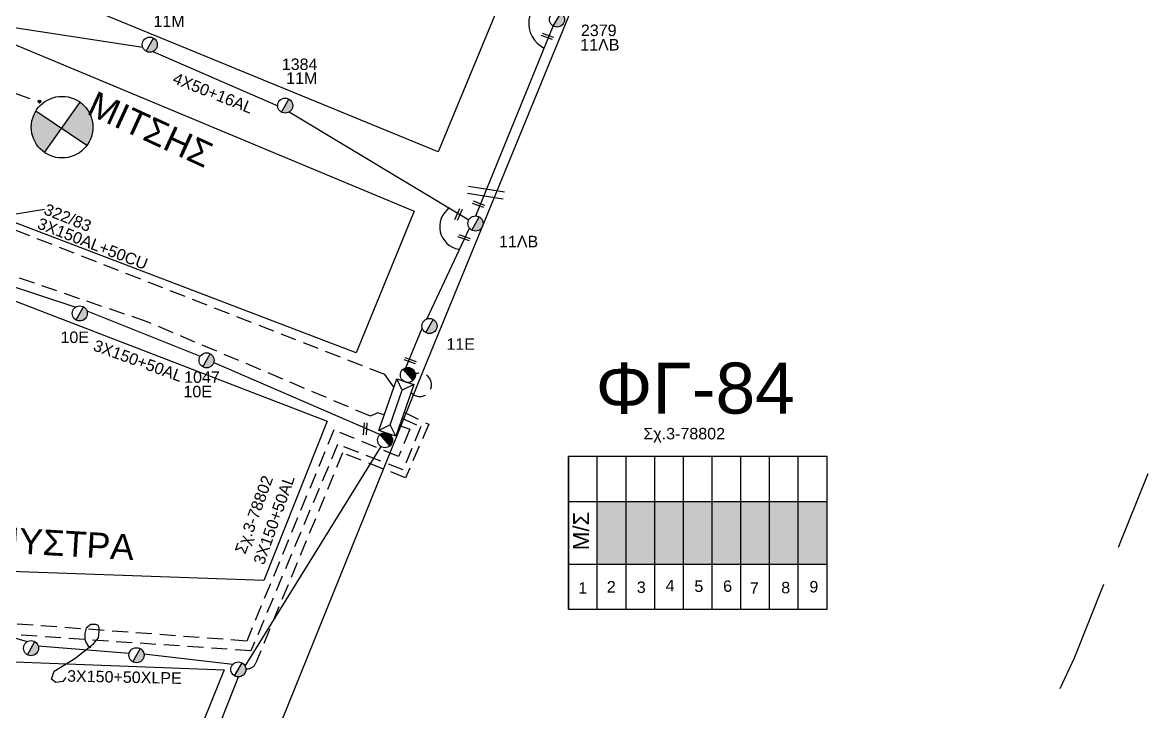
# Model space of a CAD drawing. Header units: millimetres. Extents: x 8791 to 11104, y 1833 to 2902.
# Drawn here: x 9140.8 to 9321.4, y 2631.5 to 2741.7 of the extents above; entities that cross this region are included whole.
import ezdxf
from ezdxf.enums import TextEntityAlignment as Align

# ---------------------------------------------------------------- set-up
doc = ezdxf.new("R2010")
doc.units = ezdxf.units.MM
doc.linetypes.add('DASHED', pattern=[19.05, 12.7, -6.35])
for name, color, linetype in [('Ασφαλειοκιβώτια Χ.Τ 9 αναχωρήσεων', 7, 'Continuous'), ('Γέφυρες Εναερίου Δικτύου', 7, 'Continuous'), ('Γυμνά εναέρια ΧΤ και ΦΟΠ (3Φ)   4x50+16AL', 7, 'Continuous'), ('Επιγραφές - Σχήματα', 7, 'Continuous'), ('Καλώδια ΧΤ   3x150+50AL', 7, 'DASHED'), ('Καλώδια ΧΤ   3x150+50AL XLPE', 7, 'DASHED'), ('Καλώδια ΧΤ   3x150AL+50CU', 7, 'DASHED'), ('Μηχανική τομή', 7, 'Continuous'), ('Στύλος ΦΜ', 7, 'Continuous'), ('Στύλος ΦΜ @ 1', 7, 'Continuous'), ('Συνδέσεις', 7, 'Continuous'), ('Τομή', 7, 'Continuous'), ('Υποσταθμός εναέριος 2 στύλων', 7, 'Continuous'), ('Υποσταθμός πόλεως', 7, 'Continuous'), ('Υπόβαθρο ΔΕΗ', 7, 'Continuous')]:
    doc.layers.add(name, color=color, linetype=linetype)
doc.styles.add('ar', font='ARIAL.TTF')
doc.styles.get("Standard").update_dxf_attribs({"font": 'ARIAL.TTF'})
doc.linetypes.add('SYN_LINE', pattern='A,0.5,-0.0001,["/\\/\\/\\/",Standard,S=0.1,R=0,X=0,Y=-0.05],-0.25', length=0.7501)
doc.dimstyles.new('ISO-25', dxfattribs={"dimtxt": 2.5, "dimasz": 2.5, "dimexe": 1.25, "dimexo": 0.625, "dimtad": 1, "dimtxsty": 'Standard', "dimcen": 2.5, "dimadec": 0, "dimazin": 0, "dimtfac": 1, "dimtmove": 0, "dimatfit": 3, "dimfxl": 1, "dimarcsym": 0})

# ---------------------------------------------------------------- blocks, each defined once
blk = doc.blocks.new('ΥΠΑΡΧΩΝ ΤΣΙΜΕΝΤΕΝΙΟΣ ΣΤΥΛΟΣ')
at = {"layer": 'Στύλος ΦΜ'}
blk.add_hatch(color=256, dxfattribs=at).paths.add_polyline_path([(-1.29, -2.28, 0.574793), (2.62, 0, 0.268822), (1.3, 2.27)])
blk.add_line((-1.29, -2.28), (1.3, 2.27), dxfattribs=at)
blk.add_circle((0, 0), 2.62, dxfattribs=at)
at = {"layer": 'Στύλος ΦΜ', "flags": 4}
for tag, p in [('ΑΡΙΘΜΟΣ', (-4.68, 8.05)), ('ΤΥΠΟΣ', (-4.91, 3.03))]:
    blk.add_attdef(tag, p, '', height=4, dxfattribs=at)
blk = doc.blocks.new('ΥΠΟΣΤΑΘΜΟΣ ΕΝΑΕΡΙΟΣ ΕΠΙ 2 ΣΤΥΛΩΝ')
at = {"layer": 'Υποσταθμός εναέριος 2 στύλων', "linetype": 'Continuous'}
for points in [[(-11.97, -2.11, 0.574793), (-8.45, -0.07, 0.268822), (-9.64, 1.98)], [(9.68, -2.15, 0.574793), (13.19, -0.1, 0.268822), (12.01, 1.95)]]:
    blk.add_hatch(color=256, dxfattribs=at).paths.add_polyline_path(points)
for p, q in [((-11.97, -2.11), (-9.64, 1.98)), ((9.68, -2.15), (12.01, 1.95))]:
    blk.add_line(p, q, dxfattribs=at)
for centre in [(-10.81, -0.07), (10.84, -0.1)]:
    blk.add_circle(centre, 2.36, dxfattribs=at)
at = {"layer": 'Υποσταθμός πόλεως', "linetype": 'Continuous', "ltscale": 40}
blk.add_lwpolyline([(-8.57, 2.82), (8.57, 2.82), (8.57, -2.82), (-8.57, -2.82)], close=True, dxfattribs=at)
for points in [[(-5.75, 0), (-8.57, 2.82)], [(-8.57, -2.82), (-5.75, 0)], [(-5.75, 0), (5.75, 0)], [(5.75, 0), (8.57, 2.82)], [(8.57, -2.82), (5.75, 0)]]:
    blk.add_lwpolyline(points, dxfattribs=at)
at = {"layer": 'Υποσταθμός εναέριος 2 στύλων', "ltscale": 40, "flags": 1}
for tag, p in [('ΜΕΤΑΣΧΗΜΑΤΙΣΜΟΣ', (14.09, 2.51)), ('ΙΣΧΥΣ', (14.07, -0.28)), ('ΑΡΙΘΜΟΣ', (14.19, -3))]:
    blk.add_attdef(tag, p, '', height=1.8, dxfattribs=at)
blk = doc.blocks.new('ΑΣΦΑΛΕΙΟΚΙΒΩΤΙΟ ΥΠΟΣΤΑΘΜΟΥ 9 ΑΝΑΧΩΡΗΣΕΩΝ')
at = {"layer": 'Ασφαλειοκιβώτια Χ.Τ 9 αναχωρήσεων', "ltscale": 40}
for p, q in [((-23.8, 40.36), (24.02, 40.36)), ((-9.72, 40.36), (-9.72, -40.64)), ((9.94, 40.36), (9.94, -40.64)), ((-23.8, 31.36), (24.02, 31.36)), ((-23.8, 22.36), (24.02, 22.36)), ((-23.8, 13.36), (24.02, 13.36)), ((-23.8, 4.36), (24.02, 4.36)), ((-23.8, -4.64), (24.02, -4.64)), ((-23.8, -13.64), (24.02, -13.64)), ((-23.8, -22.64), (24.02, -22.64)), ((-23.8, -31.64), (24.02, -31.64))]:
    blk.add_line(p, q, dxfattribs=at)
at = {"layer": 'Ασφαλειοκιβώτια Χ.Τ 9 αναχωρήσεων'}
blk.add_lwpolyline([(-23.8, -40.64), (24.02, -40.64), (24.02, 40.36), (-23.8, 40.36)], close=True, dxfattribs=at)
for s, rotation, p in [('1', 270, (-18.96, 37.31)), ('2', 270, (-18.6, 28.38)), ('3', 270, (-18.74, 18.97)), ('4', 270, (-18.26, 9.95)), ('5', 270, (-18.42, 0.93)), ('6', 274.9707, (-18.52, -8.21)), ('7', 270, (-19, -16.47)), ('8', 270, (-18.86, -26.29)), ('9', 266.863, (-18.5, -35))]:
    blk.add_text(s, height=3.6, rotation=rotation, dxfattribs=at).set_placement(p)
at = {"layer": 'Ασφαλειοκιβώτια Χ.Τ 9 αναχωρήσεων', "ltscale": 40}
for tag, height, p in [('ΟΝΟΜΑ', 5, (-0.16, 44.31)), ('ΚΕΙΜΕΝΟ 1', 2, (17.06, 35.59)), ('ΚΕΙΜΕΝΟ 2', 2, (17.06, 26.88)), ('ΚΕΙΜΕΝΟ 3', 2, (17.06, 17.69)), ('ΚΕΙΜΕΝΟ 4', 2, (17.06, 8.71)), ('ΚΕΙΜΕΝΟ 5', 2, (17.06, -0.13)), ('ΚΕΙΜΕΝΟ 6', 2, (17.06, -9.05)), ('ΚΕΙΜΕΝΟ 7', 2, (17.06, -18.13)), ('ΚΕΙΜΕΝΟ 8', 2, (17.06, -26.85)), ('ΚΕΙΜΕΝΟ 9', 2, (17.06, -35.99)), ('ΣΧ', 2, (-0.1, -42.64))]:
    blk.add_attdef(tag, text='', height=height, dxfattribs=at).set_placement(p, align=Align.MIDDLE_CENTER)
blk = doc.blocks.new('_ΣΥΝΔΕΣΗ')
at = {"layer": 'Συνδέσεις', "linetype": 'SYN_LINE', "ltscale": 40}
blk.add_hatch(color=256, dxfattribs=at).paths.add_polyline_path([(0.5, -0.01, 1), (-0.5, -0.01, 1)])
at = {"layer": 'Συνδέσεις'}
blk.add_circle((0, -0.01), 0.5, dxfattribs=at)
blk = doc.blocks.new('ΜΗΧΑΝΙΚΗ ΤΟΜΗ')
at = {"layer": 'Μηχανική τομή', "ltscale": 40}
for p, q in [((-1.89, 0.78), (1.89, 0.78)), ((1.89, 0), (-1.89, 0))]:
    blk.add_line(p, q, dxfattribs=at)
blk = doc.blocks.new('ΤΟΜΗ')
at = {"layer": 'Τομή', "ltscale": 40}
for p, q in [((-5.68, 0), (5.68, 0)), ((5.68, -2.33), (-5.68, -2.33))]:
    blk.add_line(p, q, dxfattribs=at)

msp = doc.modelspace()

# ---------------------------------------------------------------- hatches: boundary and pattern name
at = {"layer": 'Ασφαλειοκιβώτια Χ.Τ 9 αναχωρήσεων', "ltscale": 20}
for color, points in [(1, [(9232.7, 2665.08), (9232.7, 2655.05), (9237.3, 2655.05), (9237.3, 2665.08)]), (62, [(9237.3, 2665.08), (9237.3, 2655.05), (9241.89, 2655.05), (9241.89, 2665.08)]), (27, [(9241.89, 2665.08), (9241.89, 2655.05), (9246.49, 2655.05), (9246.49, 2665.08)]), (5, [(9246.49, 2665.08), (9246.49, 2655.05), (9251.08, 2655.05), (9251.08, 2665.08)]), (6, [(9251.08, 2665.08), (9251.08, 2655.05), (9255.67, 2655.05), (9255.67, 2665.08)]), (173, [(9255.67, 2665.08), (9255.67, 2655.05), (9260.27, 2655.05), (9260.27, 2665.08)]), (133, [(9260.27, 2665.08), (9260.27, 2655.05), (9264.86, 2655.05), (9264.86, 2665.08)]), (85, [(9264.86, 2665.08), (9264.86, 2655.05), (9269.46, 2655.05), (9269.46, 2665.08)])]:
    msp.add_hatch(color=color, dxfattribs=at).paths.add_polyline_path(points)
at = {"layer": 'Επιγραφές - Σχήματα'}
h = msp.add_hatch(color=1, dxfattribs=at)
h.paths.add_polyline_path([(9149.98, 2728.96), (9147.02, 2724.81), (9151.06, 2722.08, 0.158648), (9152.01, 2724.98, 0.239646)])
h.paths.add_polyline_path([(9147.02, 2724.81), (9142.9, 2727.59, 0.140748), (9142.15, 2724.98, 0.245453), (9144.26, 2720.93)])

# ---------------------------------------------------------------- linework, layer by layer
at = {"layer": 'Γέφυρες Εναερίου Δικτύου', "color": 1, "linetype": 'DASHED'}
msp.add_lwpolyline([(9458.36, 1857.05), (9432.31, 1920.75), (9365.58, 2075.63), (9325.2, 2244.73), (9298.03, 2437.76), (9298.68, 2617.88), (9309.06, 2640.05), (9358.3, 2763.68), (9403.29, 2881.65)], dxfattribs=at)
at = {"layer": 'Γυμνά εναέρια ΧΤ και ΦΟΠ (3Φ)   4x50+16AL', "color": 1}
for points in [[(9137.69, 2741.19), (9159.98, 2737.78)], [(9161.62, 2737.1), (9181.57, 2728.37)], [(9183.42, 2727.41), (9212.17, 2710.16)], [(9205.43, 2694.28), (9212.27, 2708.84)], [(9202.08, 2686.49), (9204.71, 2692.8)]]:
    msp.add_lwpolyline(points, dxfattribs=at)
at = {"layer": 'Γυμνά εναέρια ΧΤ και ΦΟΠ (3Φ)   4x50+16AL', "color": 27}
msp.add_lwpolyline([(9213.28, 2710.77), (9225.66, 2741.15)], dxfattribs=at)
at = {"layer": 'Γυμνά εναέρια ΧΤ και ΦΟΠ (3Φ)   4x50+16AL', "color": 133}
for points in [[(9120.96, 2705.52), (9149.26, 2696.19)], [(9151.04, 2695.59), (9169.19, 2688.35)], [(9171.33, 2687.3), (9197.96, 2675.81)]]:
    msp.add_lwpolyline(points, dxfattribs=at)
at = {"layer": 'Γυμνά εναέρια ΧΤ και ΦΟΠ (3Φ)   4x50+16AL', "color": 85}
for points in [[(9176.36, 2638.74), (9198.13, 2673.87)], [(9163.09, 2606.16), (9175.32, 2637.01)]]:
    msp.add_lwpolyline(points, dxfattribs=at)
at = {"layer": 'Γυμνά εναέρια ΧΤ και ΦΟΠ (3Φ)   4x50+16AL', "color": 6}
for points in [[(9114.02, 2650.52), (9141.51, 2642.65)], [(9143.25, 2642), (9157.83, 2640.83)], [(9160.16, 2640.71), (9174.42, 2639.05)]]:
    msp.add_lwpolyline(points, dxfattribs=at)
at = {"layer": 'Γυμνά εναέρια ΧΤ και ΦΟΠ (3Φ)   4x50+16AL', "color": 1, "linetype": 'DASHED', "ltscale": 0.2}
msp.add_arc((9204.31, 2683.75), 1.87, 220.8509, 112.3482, dxfattribs=at)
at = {"layer": 'Επιγραφές - Σχήματα', "color": 1}
for points in [[(9144.26, 2720.93), (9149.98, 2728.96)], [(9142.9, 2727.59), (9151.06, 2722.08)]]:
    msp.add_lwpolyline(points, dxfattribs=at)
at = {"layer": 'Επιγραφές - Σχήματα', "ltscale": 20}
msp.add_lwpolyline([(9147.7, 2636.91), (9147.18, 2636.26), (9146.08, 2636.13), (9145.37, 2636.65), (9145.82, 2637.94), (9149.12, 2639.95), (9152.1, 2642.28), (9152.88, 2643.25), (9153.01, 2644.28), (9153.01, 2644.8), (9152.88, 2645.25), (9152.49, 2645.38), (9151.65, 2645.38), (9150.94, 2644.8), (9150.74, 2643.96), (9150.74, 2642.99), (9150.94, 2642.47), (9151.2, 2642.02), (9151.65, 2641.69)], dxfattribs=at)
at = {"layer": 'Επιγραφές - Σχήματα', "color": 1}
msp.add_circle((9147.08, 2724.98), 4.93, dxfattribs=at)
at = {"layer": 'Καλώδια ΧΤ   3x150+50AL', "color": 62, "ltscale": 0.2}
msp.add_lwpolyline([(9198.6, 2678.94), (9197.56, 2679.26), (9196.41, 2678.73), (9160.67, 2693.84), (9120.06, 2707.72), (9119.48, 2709.4), (9130.78, 2731.49), (9130.6, 2733.05), (9132.12, 2735.77), (9133.68, 2735.86), (9135.38, 2738.84), (9127.33, 2742.45, -0.293823), (9126.4, 2743.87, -2.382889)], format="xyb", dxfattribs=at)
msp.add_lwpolyline([(9133.68, 2735.86), (9132.34, 2732.94), (9143.47, 2729.06)], dxfattribs=at)
at = {"layer": 'Καλώδια ΧΤ   3x150+50AL', "color": 5, "ltscale": 0.2}
msp.add_lwpolyline([(9201.45, 2678.39), (9204.47, 2677.07), (9201.64, 2670.14), (9191.16, 2674.21), (9177.29, 2641.18), (9121.25, 2645), (9120.63, 2651.27), (9114.38, 2651.24)], dxfattribs=at)
at = {"layer": 'Καλώδια ΧΤ   3x150+50AL', "color": 6, "ltscale": 0.2}
msp.add_lwpolyline([(9201.79, 2679.36), (9205.73, 2677.43), (9202.04, 2668.88), (9191.96, 2672.85), (9178.08, 2639.26, -0.329525), (9176.48, 2638.3, -6.583837)], format="xyb", dxfattribs=at)
at = {"layer": 'Καλώδια ΧΤ   3x150+50AL', "color": 27, "ltscale": 0.2}
msp.add_lwpolyline([(9201.05, 2677.24), (9202.73, 2676.64), (9200.91, 2672.28), (9190.56, 2676.54), (9176.63, 2642.75), (9122.81, 2646.74), (9122.81, 2652.97), (9090.42, 2654.3), (9076.8, 2659.99), (9074.52, 2658.77), (9071.74, 2659.83)], dxfattribs=at)
at = {"layer": 'Καλώδια ΧΤ   3x150AL+50CU', "color": 173, "ltscale": 0.2}
msp.add_lwpolyline([(9200.15, 2683.38), (9198.69, 2685.4), (9113.17, 2718.84, -0.604462), (9112.88, 2721.47), (9118.39, 2731.43), (9120.61, 2735.67)], format="xyb", dxfattribs=at)
at = {"layer": 'Καλώδια ΧΤ   3x150AL+50CU', "color": 0, "linetype": 'Continuous', "ltscale": 0.2}
for centre, radius, start, end in [((9226.17, 2741.63), 4.45, 102.8682, 243.9081), ((9211.14, 2709.06), 3.65, 125.0233, 261.1285)]:
    msp.add_arc(centre, radius, start, end, dxfattribs=at)
at = {"layer": 'Υπόβαθρο ΔΕΗ'}
for points in [[(9077.3, 2348.76), (9052.95, 2293.05), (9045.61, 2289.44), (9040.98, 2290.83), (9064.05, 2345.72), (9121.74, 2483.07), (9147.92, 2546.6), (9182.28, 2630.14), (9204.78, 2685.81), (9239.45, 2770.36), (9275.14, 2857.83), (9284.65, 2881.57)], [(9122.65, 2640.05), (9172.99, 2638.14), (9153.23, 2589.17), (9139.66, 2556.72), (9119.32, 2506.99), (9098.39, 2456.19), (9092.36, 2440.79), (9051.16, 2489.69), (9090.63, 2522.29), (9119.32, 2506.99)]]:
    msp.add_lwpolyline(points, dxfattribs=at)
for points in [[(9154.01, 2773.77), (9217.43, 2745.66), (9207.23, 2721.05), (9141.2, 2748.17)], [(9136.63, 2739.37), (9203.43, 2711.54), (9194.11, 2688.88), (9124.21, 2715.55)]]:
    msp.add_lwpolyline(points, close=True, dxfattribs=at)
msp.add_lwpolyline([(9122.24, 2654.47), (9119.96, 2701.94, -0.459402), (9122.84, 2703.6), (9189.46, 2677.94), (9179.35, 2652.44)], format="xyb", close=True, dxfattribs=at)

# ---------------------------------------------------------------- block references
at = {"layer": 'Ασφαλειοκιβώτια Χ.Τ 9 αναχωρήσεων', "xscale": 0.5104822389464277, "yscale": 0.5104822389464277, "zscale": 0.5104822389464277, "rotation": 90}
msp.add_blockref('ΑΣΦΑΛΕΙΟΚΙΒΩΤΙΟ ΥΠΟΣΤΑΘΜΟΥ 9 ΑΝΑΧΩΡΗΣΕΩΝ', (9248.71, 2660.01), dxfattribs=at)
at = {"layer": 'Μηχανική τομή'}
for p, xscale, yscale, zscale, rotation in [((9224.78, 2739.7), 0.5104822389465117, 0.5104822389465117, 0.5104822389465117, 160.1680986186959), ((9213.77, 2712.84), 0.5104822389465117, 0.5104822389465117, 0.5104822389465117, 160.1680986186959), ((9210.32, 2711.08), 0.510482238946582, 0.510482238946582, 0.510482238946582, 246.3533395885863), ((9211.46, 2707.49), 0.5104822389465117, 0.5104822389465117, 0.5104822389465117, 160.1680986186959), ((9202.84, 2687.8), 0.5104822389465117, 0.5104822389465117, 0.5104822389465117, 160.1680986186959), ((9195.37, 2676.72), 0.510482238946535, 0.510482238946535, 0.510482238946535, 265.9730876037964)]:
    msp.add_blockref('ΜΗΧΑΝΙΚΗ ΤΟΜΗ', p, dxfattribs=dict(at, xscale=xscale, yscale=yscale, zscale=zscale, rotation=rotation))
at = {"layer": 'Στύλος ΦΜ @ 1', "ltscale": 40}
ref = msp.add_blockref('ΥΠΑΡΧΩΝ ΤΣΙΜΕΝΤΕΝΙΟΣ ΣΤΥΛΟΣ', (9161.11, 2738.19), dxfattribs=dict(at, xscale=0.4594340150515993, yscale=0.4594340150515993, zscale=0.4594340150515993))
ref.add_attrib('ΤΥΠΟΣ', '11M', (9161.69, 2741.01), dxfattribs={"layer": 'Στύλος ΦΜ', "height": 1.838, "flags": 4})
ref.add_attrib('ΑΡΙΘΜΟΣ', '1383', (9161.57, 2743.11), dxfattribs={"layer": 'Στύλος ΦΜ', "height": 1.838, "flags": 4})
ref = msp.add_blockref('ΥΠΑΡΧΩΝ ΤΣΙΜΕΝΤΕΝΙΟΣ ΣΤΥΛΟΣ', (9226.26, 2742.2), dxfattribs=dict(at, xscale=0.4594340150515993, yscale=0.4594340150515993, zscale=0.4594340150515993))
ref.add_attrib('ΤΥΠΟΣ', '11ΛB', (9229.97, 2737.25), dxfattribs={"layer": 'Στύλος ΦΜ', "height": 1.838, "flags": 4})
ref.add_attrib('ΑΡΙΘΜΟΣ', '2379', (9230.08, 2739.56), dxfattribs={"layer": 'Στύλος ΦΜ', "height": 1.838, "flags": 4})
ref = msp.add_blockref('ΥΠΑΡΧΩΝ ΤΣΙΜΕΝΤΕΝΙΟΣ ΣΤΥΛΟΣ', (9182.77, 2728.43), dxfattribs=dict(at, xscale=0.4594340150515993, yscale=0.4594340150515993, zscale=0.4594340150515993))
ref.add_attrib('ΤΥΠΟΣ', '11M', (9182.92, 2731.91), dxfattribs={"layer": 'Στύλος ΦΜ', "height": 1.838, "flags": 4})
ref.add_attrib('ΑΡΙΘΜΟΣ', '1384', (9182.22, 2734.13), dxfattribs={"layer": 'Στύλος ΦΜ', "height": 1.838, "flags": 4})
ref = msp.add_blockref('ΥΠΑΡΧΩΝ ΤΣΙΜΕΝΤΕΝΙΟΣ ΣΤΥΛΟΣ', (9213.22, 2709.57), dxfattribs=dict(at, xscale=0.4594340150515993, yscale=0.4594340150515993, zscale=0.4594340150515993))
ref.add_attrib('ΤΥΠΟΣ', '11ΛB', (9216.97, 2705.76), dxfattribs={"layer": 'Στύλος ΦΜ', "height": 1.838, "flags": 4})
ref = msp.add_blockref('ΥΠΑΡΧΩΝ ΤΣΙΜΕΝΤΕΝΙΟΣ ΣΤΥΛΟΣ', (9149.91, 2695.18), dxfattribs=dict(at, xscale=0.4594340150515993, yscale=0.4594340150515993, zscale=0.4594340150515993))
ref.add_attrib('ΤΥΠΟΣ', '10E', (9146.82, 2690.44), dxfattribs={"layer": 'Στύλος ΦΜ', "height": 1.838, "flags": 4})
ref = msp.add_blockref('ΥΠΑΡΧΩΝ ΤΣΙΜΕΝΤΕΝΙΟΣ ΣΤΥΛΟΣ', (9205.86, 2693.16), dxfattribs=dict(at, xscale=0.4594340150515993, yscale=0.4594340150515993, zscale=0.4594340150515993))
ref.add_attrib('ΤΥΠΟΣ', '11E', (9208.56, 2689.36), dxfattribs={"layer": 'Στύλος ΦΜ', "height": 1.838, "flags": 4})
ref = msp.add_blockref('ΥΠΑΡΧΩΝ ΤΣΙΜΕΝΤΕΝΙΟΣ ΣΤΥΛΟΣ', (9170.19, 2687.67), dxfattribs=dict(at, xscale=0.4594340150515993, yscale=0.4594340150515993, zscale=0.4594340150515993))
ref.add_attrib('ΤΥΠΟΣ', '10E', (9166.49, 2681.76), dxfattribs={"layer": 'Στύλος ΦΜ', "height": 1.838, "flags": 4})
ref.add_attrib('ΑΡΙΘΜΟΣ', '1047', (9166.6, 2684.07), dxfattribs={"layer": 'Στύλος ΦΜ', "height": 1.838, "flags": 4})
at = {"layer": 'Στύλος ΦΜ @ 1', "ltscale": 40, "xscale": 0.4594340150515993, "yscale": 0.4594340150515993, "zscale": 0.4594340150515993}
for p in [(9142.11, 2641.61), (9158.98, 2640.48), (9175.28, 2638.21)]:
    msp.add_blockref('ΥΠΑΡΧΩΝ ΤΣΙΜΕΝΤΕΝΙΟΣ ΣΤΥΛΟΣ', p, dxfattribs=at)
at = {"layer": 'Συνδέσεις', "xscale": 0.4594340150518314, "yscale": 0.4594340150518314, "zscale": 0.4594340150518314}
msp.add_blockref('_ΣΥΝΔΕΣΗ', (9143.47, 2729.07), dxfattribs=at)
at = {"layer": 'Τομή', "xscale": 0.5104822389466455, "yscale": 0.5104822389466455, "zscale": 0.5104822389466455, "rotation": 170.8196684502147}
msp.add_blockref('ΤΟΜΗ', (9214.78, 2713.91), dxfattribs=at)
at = {"layer": 'Υποσταθμός εναέριος 2 στύλων', "xscale": 0.5104822389464457, "yscale": 0.5104822389464457, "zscale": 0.5104822389464457, "rotation": 70.77915152640833}
msp.add_blockref('ΥΠΟΣΤΑΘΜΟΣ ΕΝΑΕΡΙΟΣ ΕΠΙ 2 ΣΤΥΛΩΝ', (9200.53, 2680.12), dxfattribs=at)

# ---------------------------------------------------------------- texts
at = {"layer": 'Γυμνά εναέρια ΧΤ και ΦΟΠ (3Φ)   4x50+16AL', "ltscale": 0.2}
msp.add_text('4X50+16AL', height=1.838, rotation=338.3769, dxfattribs=at).set_placement((9171.23, 2730.45), align=Align.MIDDLE)
at = {"layer": 'Επιγραφές - Σχήματα', "ltscale": 20, "attachment_point": 1, "style": 'ar'}
for s, insert, char_height, width, rotation in [('ΜΙΤΣΗΣ', (9152.53, 2730.89), 4.084, 40.3352, 335.3113), ('322/83', (9144.68, 2712.82), 1.838, 19.788, 338.2018), ('Σχ.3-78802', (9174.65, 2657.16), 1.838, 19.788, 69.8803), ('Μ/Σ', (9228.84, 2657.29), 2.552, 2.4816, 90), ('ΜΥΣΤΡΑ', (9135.58, 2661.11), 4.084, 40.3352, 356.6788)]:
    msp.add_mtext(s, dxfattribs=dict(at, insert=insert, char_height=char_height, width=width, rotation=rotation))
at = {"layer": 'Επιγραφές - Σχήματα', "ltscale": 20, "width": 19.788, "attachment_point": 1, "style": 'ar'}
for s, insert, char_height in [('ΦΓ-84', (9232.43, 2687.31), 8.168), ('Σχ.3-78802', (9240.07, 2676.86), 1.838)]:
    msp.add_mtext(s, dxfattribs=dict(at, insert=insert, char_height=char_height))
at = {"layer": 'Καλώδια ΧΤ   3x150+50AL', "ltscale": 0.2}
for rotation, p in [(339.9208, (9159.23, 2687.61)), (70.4982, (9180.98, 2662.15))]:
    msp.add_text('3X150+50AL', height=1.838, rotation=rotation, dxfattribs=at).set_placement(p, align=Align.MIDDLE)
at = {"layer": 'Καλώδια ΧΤ   3x150+50AL XLPE', "ltscale": 20, "insert": (9147.9, 2638.09), "char_height": 1.8377, "width": 19.788, "attachment_point": 1, "rotation": 358.8537, "style": 'ar'}
msp.add_mtext('3Χ150+50XLPE', dxfattribs=at)
at = {"layer": 'Καλώδια ΧΤ   3x150AL+50CU', "ltscale": 0.2}
msp.add_text('3X150AL+50CU', height=1.8377, rotation=338.8442, dxfattribs=at).set_placement((9151.97, 2706.34), align=Align.MIDDLE)

# ---------------------------------------------------------------- leaders
at = {"layer": 'Επιγραφές - Σχήματα', "ltscale": 40}
msp.add_leader([(9135.1, 2710.39), (9144.27, 2711.86)], dimstyle='ISO-25', override={"dimasz": 1.5, "dimtad": 0}, dxfattribs=at)

doc.saveas('drawing.dxf')
